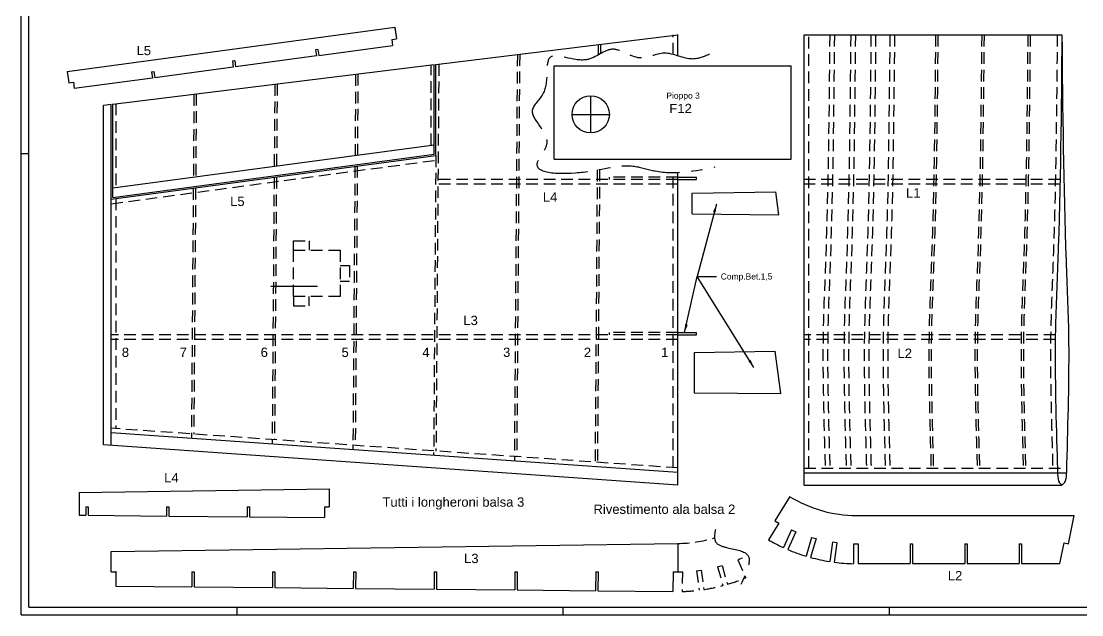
# Model space of a CAD drawing. Header units: millimetres. Extents: x 0 to 7380, y 0 to 3834.
# Drawn here: x 0 to 683, y 0 to 382 of the extents above; entities that cross this region are included whole.
import ezdxf

# ---------------------------------------------------------------- set-up
doc = ezdxf.new("R2010")
doc.units = ezdxf.units.MM
doc.header["$LTSCALE"] = 30
doc.linetypes.add('CENTRO', pattern=[2, 1.25, -0.25, 0.25, -0.25])
doc.linetypes.add('NASCOSTA', pattern=[0.375, 0.25, -0.125])
doc.layers.get('0').update_dxf_attribs({"color": 2})
for name, color, linetype in [('1', 1, 'CENTRO'), ('2', 3, 'Continuous'), ('3', 4, 'Continuous'), ('n', 6, 'NASCOSTA'), ('quote', 140, 'Continuous')]:
    doc.layers.add(name, color=color, linetype=linetype)
doc.styles.get("Standard").update_dxf_attribs({"font": 'arial.ttf'})
doc.dimstyles.get("Standard").update_dxf_attribs({"dimscale": 30, "dimtxt": 0.13, "dimasz": 0.18, "dimexe": 0.18, "dimexo": 0.0625, "dimgap": 0.09, "dimtad": 0, "dimtih": 1, "dimtoh": 1, "dimdec": 0, "dimzin": 0, "dimdsep": 46, "dimtxsty": 'Standard', "dimcen": 0.09, "dimadec": 0, "dimazin": 0, "dimtfac": 1, "dimtdec": 0, "dimtofl": 0, "dimtmove": 0, "dimatfit": 3, "dimfxl": 1, "dimtolj": 1, "dimtzin": 0, "dimarcsym": 0})

# ---------------------------------------------------------------- blocks, each defined once
blk = doc.blocks.new('CONT')
at = {"layer": '2'}
for p, q in [((0, 0), (0, 8460)), ((50, 50), (50, 8410)), ((0, 2970), (50, 2970)), ((0, 0), (11890, 0)), ((50, 50), (11840, 50)), ((1390, 0), (1390, 50)), ((3490, 0), (3490, 50)), ((5590, 0), (5590, 50))]:
    blk.add_line(p, q, dxfattribs=at)

msp = doc.modelspace()

# ---------------------------------------------------------------- linework, layer by layer
at = {"layer": '1'}
for p, q in [((366.66, 310.27), (366.66, 334.27)), ((354.66, 322.27), (378.66, 322.27))]:
    msp.add_line(p, q, dxfattribs=at)
at = {"layer": '1', "color": 1}
msp.add_line((190.78, 211.39), (160.78, 211.39), dxfattribs=at)
at = {"layer": '1'}
for points, knots in [([(443.08, 360.93), (439.45, 359.42), (429.88, 355.47), (414.77, 365.23), (397.44, 354.45), (380.22, 369.59), (364.03, 351.46), (333.61, 367.96), (341.9, 337.23), (321.83, 323.02), (346.01, 306.91), (322.01, 283.74), (368.45, 283.49), (387.95, 291.82), (416.47, 282.44), (433.93, 285.85), (446.8, 288.36)], [0, 0, 0, 0, 11.347367, 29.875936, 45.986177, 64.309942, 82.587394, 105.682723, 128.899598, 142.38695, 165.294744, 179.964889, 210.269697, 243.291551, 257.12298, 295.83677, 295.83677, 295.83677, 295.83677]), ([(446.96, 55.03), (446.41, 52.02), (445.34, 46.22), (456.01, 42.29), (473.34, 40.72), (466.89, 27.19), (463.2, 19.45)], [0, 0, 0, 0, 8, 15.438679, 30.147158, 49.837579, 49.837579, 49.837579, 49.837579])]:
    msp.add_open_spline(points, degree=3, knots=knots, dxfattribs=at)
at = {"layer": '2'}
for p, q in [((266.93, 354.41), (422.78, 373.53)), ((422.27, 373.52), (423.01, 373.52)), ((422.78, 359.93), (422.78, 373.53)), ((504.07, 83.51), (504.07, 373.53)), ((504.07, 373.53), (670.02, 373.47)), ((58.9, 328.89), (265.93, 354.29)), ((52.9, 328.15), (57.9, 328.76)), ((52.9, 109.4), (52.9, 328.15)), ((422.64, 281.72), (434.78, 281.72)), ((422.64, 280.22), (434.78, 280.22)), ((422.78, 83.51), (422.78, 284.88)), ((434.78, 280.22), (434.78, 281.72)), ((422.64, 181.72), (434.78, 181.72)), ((422.64, 180.22), (434.78, 180.22)), ((434.78, 180.22), (434.78, 181.72)), ((422.78, 83.51), (52.9, 109.4)), ((504.07, 83.51), (670.02, 83.51))]:
    msp.add_line(p, q, dxfattribs=at)
msp.add_open_spline([(670.02, 373.47), (670.47, 324.92), (671.07, 260.39), (675.27, 168.58), (673.65, 121.97), (672.85, 90.95), (672.58, 85.65), (670.55, 83.96), (670.02, 83.51)], degree=3, knots=[0, 0, 0, 0, 145.538296, 193.407528, 276.374976, 283.047714, 288.758429, 290.807947, 290.807947, 290.807947, 290.807947], dxfattribs=at)
at = {"layer": '3'}
for p, q in [((29.63, 349.86), (240.54, 378.46)), ((240.54, 378.46), (241.56, 370.92)), ((240.59, 378.06), (241.56, 370.92)), ((238.55, 370.51), (241.56, 370.92)), ((238.55, 370.51), (239.08, 366.57)), ((189.49, 363.97), (191, 364.17)), ((189.5, 363.91), (190.04, 359.93)), ((191, 364.11), (191.54, 360.13)), ((191.54, 360.13), (239.08, 366.57)), ((135.94, 356.72), (137.45, 356.92)), ((135.95, 356.69), (136.49, 352.69)), ((137.45, 356.9), (137.99, 352.89)), ((190.04, 359.93), (137.99, 352.89)), ((29.63, 349.86), (30.62, 342.51)), ((29.63, 349.86), (30.62, 342.51)), ((83.9, 349.68), (85.4, 349.88)), ((83.9, 349.68), (84.44, 345.65)), ((85.4, 349.88), (85.94, 345.85)), ((136.49, 352.69), (85.94, 345.85)), ((265.93, 296.67), (265.93, 354.29)), ((266.93, 295.8), (266.93, 354.41)), ((343.06, 293.51), (343.06, 353.54)), ((343.06, 353.54), (495.8, 353.54)), ((495.8, 293.51), (495.8, 353.54)), ((30.62, 342.51), (33.62, 342.91)), ((33.62, 342.91), (34.17, 338.83)), ((84.44, 345.65), (34.17, 338.83)), ((57.9, 109.05), (57.9, 328.76)), ((58.9, 268.79), (58.9, 328.95)), ((58.9, 274.84), (265.93, 302.73)), ((57.9, 267.65), (266.93, 295.8)), ((58.9, 268.79), (265.93, 296.67)), ((343.06, 293.51), (495.8, 293.51)), ((432.05, 271.55), (485.92, 272.29)), ((432.05, 258.11), (432.05, 271.55)), ((487.84, 257.58), (485.92, 272.29)), ((432.05, 258.11), (487.84, 257.58)), ((433.26, 168.94), (485.5, 169.67)), ((433.26, 168.94), (485.5, 169.67)), ((433.26, 168.94), (433.26, 143)), ((433.26, 168.94), (433.26, 143)), ((489.05, 142.45), (485.5, 169.67)), ((489.05, 142.45), (485.5, 169.67)), ((433.26, 143), (489.05, 142.45)), ((433.26, 143), (489.05, 142.45)), ((422.78, 91.53), (57.9, 117.08)), ((504.07, 91.51), (672.84, 91.51)), ((37.39, 78.85), (37.28, 64.12)), ((37.39, 78.85), (198.46, 81.08)), ((198.32, 81.08), (198.32, 69.57)), ((494.89, 76.07), (485.14, 60.46)), ((41.57, 69.56), (41.53, 64.08)), ((41.57, 69.56), (43.07, 69.56)), ((43.07, 69.56), (43.03, 64.07)), ((93.57, 69.56), (93.53, 63.59)), ((93.57, 69.56), (95.07, 69.57)), ((95.07, 69.57), (95.03, 63.58)), ((145.57, 69.56), (145.52, 63.11)), ((145.57, 69.56), (147.07, 69.57)), ((147.07, 69.57), (147.02, 63.09)), ((195.32, 69.56), (198.32, 69.57)), ((195.32, 69.56), (195.32, 62.64)), ((37.28, 64.12), (41.53, 64.08)), ((43.03, 64.07), (93.53, 63.59)), ((95.03, 63.58), (145.52, 63.11)), ((147.02, 63.09), (195.32, 62.64)), ((515.25, 67.18), (515.4, 67.13)), ((537.41, 63.88), (677.94, 63.88)), ((674.31, 45.7), (677.94, 63.88)), ((487.71, 58.9), (481.05, 48.24)), ((485.14, 60.46), (487.71, 58.9)), ((495.91, 54.72), (490.76, 43.24)), ((495.91, 54.72), (498.66, 53.52)), ((498.66, 53.52), (493.5, 42.01)), ((508.82, 49.88), (505.34, 37.77)), ((511.7, 49.05), (508.23, 36.95)), ((508.82, 49.88), (511.7, 49.05)), ((57.9, 40.86), (422.78, 45.98)), ((422.78, 45.98), (422.64, 27.58)), ((522.25, 46.76), (520.52, 34.26)), ((525.21, 46.32), (522.25, 46.76)), ((525.21, 46.32), (523.49, 33.85)), ((535.91, 45.71), (535.91, 33.11)), ((535.91, 45.71), (538.91, 45.7)), ((538.91, 45.7), (538.91, 33.11)), ((572.41, 45.7), (572.41, 33.11)), ((572.41, 45.7), (573.91, 45.7)), ((573.91, 45.7), (573.91, 33.11)), ((607.41, 45.7), (607.41, 33.11)), ((607.41, 45.7), (608.91, 45.7)), ((608.91, 45.7), (608.91, 33.11)), ((642.41, 45.7), (642.41, 33.11)), ((642.41, 45.7), (643.91, 45.7)), ((643.91, 45.7), (643.91, 33.11)), ((668.74, 33.11), (671.37, 46.29)), ((671.37, 46.29), (674.31, 45.7)), ((57.9, 27.58), (57.9, 40.86)), ((57.9, 27.58), (60.9, 27.58)), ((60.9, 27.58), (60.9, 18.53)), ((109.88, 27.57), (109.81, 18.05)), ((109.88, 27.57), (111.38, 27.58)), ((111.38, 27.58), (111.31, 18.03)), ((161.88, 27.57), (161.81, 17.54)), ((161.88, 27.57), (163.38, 27.58)), ((163.38, 27.58), (163.31, 17.52)), ((213.88, 27.57), (213.81, 17.03)), ((213.88, 27.57), (215.38, 27.58)), ((215.38, 27.58), (215.31, 17.01)), ((265.89, 27.57), (265.8, 16.52)), ((265.89, 27.57), (267.39, 27.58)), ((267.39, 27.58), (267.3, 16.5)), ((317.89, 27.57), (317.8, 16.01)), ((317.89, 27.57), (319.39, 27.58)), ((319.39, 27.58), (319.3, 16)), ((369.89, 27.57), (369.8, 15.5)), ((369.89, 27.57), (371.39, 27.58)), ((371.39, 27.58), (371.3, 15.49)), ((419.64, 27.57), (419.55, 15.01)), ((419.64, 27.57), (422.64, 27.58)), ((538.91, 33.11), (572.41, 33.11)), ((573.91, 33.11), (607.41, 33.11)), ((608.91, 33.11), (642.41, 33.11)), ((643.91, 33.11), (668.74, 33.11)), ((60.9, 18.53), (109.81, 18.05)), ((111.31, 18.03), (161.81, 17.54)), ((163.31, 17.52), (213.81, 17.03)), ((215.31, 17.01), (265.8, 16.52)), ((267.3, 16.5), (317.8, 16.01)), ((319.3, 16), (369.8, 15.5)), ((371.3, 15.49), (419.55, 15.01))]:
    msp.add_line(p, q, dxfattribs=at)
msp.add_circle((366.66, 322.27), 12, dxfattribs=at)
for centre, radius, start, end in [((537.41, 145.7), 81.59, 238.59004, 254.24126), ((538.21, 145.47), 81.59, 253.76461, 269.57671), ((537.41, 145.7), 112.59, 239.95621, 245.51847), ((537.41, 145.7), 112.59, 247.04523, 253.45127), ((538.21, 145.47), 112.59, 254.55461, 260.96064), ((538.21, 145.47), 112.59, 262.4874, 268.81329)]:
    msp.add_arc(centre, radius, start, end, dxfattribs=at)
msp.add_open_spline([(670.02, 373.47), (669.57, 324.92), (668.97, 260.39), (664.76, 168.58), (666.39, 121.97), (667.19, 90.95), (667.46, 85.65), (669.48, 83.96), (670.02, 83.51)], degree=3, knots=[0, 0, 0, 0, 145.538296, 193.407528, 276.374976, 283.047714, 288.758429, 290.807947, 290.807947, 290.807947, 290.807947], dxfattribs=at)
msp.add_point((60.9, 27.58), dxfattribs=at)
msp.add_point((60.9, 27.58), dxfattribs=at)
at = {"layer": 'n'}
for p, q in [((419.78, 360.81), (419.78, 373.53)), ((507.07, 94.75), (507.07, 373.53)), ((371.46, 367.24), (371.41, 360.46)), ((372.96, 367.42), (372.92, 361.3)), ((319.41, 360.85), (317.48, 98.9)), ((320.91, 361.04), (319, 101.81)), ((216.82, 348.26), (216.43, 296.06)), ((263.93, 302.46), (263.93, 354.04)), ((268.86, 354.65), (267.02, 105.45)), ((163.27, 341.69), (162.88, 288.85)), ((164.77, 341.88), (164.38, 289.05)), ((215.31, 348.08), (214.93, 295.86)), ((111.22, 335.31), (110.82, 281.84)), ((112.72, 335.49), (112.32, 282.04)), ((60.9, 329.13), (60.9, 275.11)), ((266.93, 295.8), (265.5, 102.54)), ((57.9, 264.62), (268.41, 292.97)), ((214.88, 288.79), (213.53, 106.18)), ((216.38, 288.99), (215.05, 109.08)), ((162.82, 281.78), (161.55, 109.82)), ((164.32, 281.98), (163.07, 112.72)), ((422.64, 280.22), (266.81, 280.22)), ((370.86, 286.47), (369.45, 95.26)), ((372.37, 286.75), (370.97, 98.17)), ((422.64, 281.72), (378.5, 281.72)), ((378.5, 281.72), (378.5, 280.22)), ((419.78, 94.75), (419.78, 284.8)), ((668.8, 280.22), (504.07, 280.22)), ((110.77, 274.77), (109.58, 113.45)), ((112.27, 274.97), (111.1, 116.36)), ((422.64, 277.22), (266.79, 277.22)), ((668.74, 277.22), (504.07, 277.22)), ((60.9, 268.05), (60.9, 119.88)), ((175.3, 234.89), (175.3, 240.89)), ((175.3, 240.89), (185.3, 240.89)), ((185.3, 240.89), (185.3, 234.89)), ((175.3, 234.89), (205.3, 234.89)), ((175.3, 204.89), (175.3, 234.89)), ((205.3, 234.89), (205.3, 204.89)), ((205.3, 224.89), (211.3, 224.89)), ((211.3, 224.89), (211.3, 214.89)), ((205.3, 214.89), (211.3, 214.89)), ((175.3, 204.89), (175.3, 198.89)), ((205.3, 204.89), (175.3, 204.89)), ((185.3, 198.89), (185.3, 204.89)), ((175.3, 198.89), (185.3, 198.89)), ((422.64, 180.22), (57.9, 180.22)), ((422.64, 181.72), (378.5, 181.72)), ((378.5, 181.72), (378.5, 180.22)), ((665.77, 180.22), (504.07, 180.22)), ((422.64, 177.22), (57.9, 177.22)), ((665.73, 177.22), (504.07, 177.22)), ((422.78, 94.54), (57.9, 120.09)), ((504.07, 94.51), (672.94, 94.51)), ((464.18, 36.52), (461.43, 35.33)), ((461.43, 35.33), (466.5, 23.78)), ((422.64, 27.58), (425.64, 27.59)), ((425.64, 27.59), (425.55, 14.96)), ((434.81, 28.33), (437.79, 28.74)), ((434.81, 28.33), (436.44, 15.85)), ((437.79, 28.74), (439.42, 16.24)), ((448.35, 30.96), (451.24, 31.77)), ((448.35, 30.96), (451.73, 18.83)), ((451.24, 31.77), (454.62, 19.63))]:
    msp.add_line(p, q, dxfattribs=at)
for centre, radius, start, end in [((422.55, 127.58), 81.59, 270.16087, 286.96924), ((423.35, 127.8), 112.59, 286.12544, 292.53148), ((422.55, 127.58), 112.59, 271.52705, 277.08931), ((422.55, 127.58), 112.59, 278.61607, 285.0221)]:
    msp.add_arc(centre, radius, start, end, dxfattribs=at)
for points, knots in [([(520.53, 373.47), (520.07, 324.92), (519.48, 260.39), (515.27, 168.58), (516.85, 123.31), (517.58, 95.4), (517.61, 94.51)], [0, 0, 0, 0, 145.538296, 193.407528, 276.374976, 279.077022, 279.077022, 279.077022, 279.077022]), ([(523.53, 373.47), (523.07, 324.92), (522.48, 260.39), (518.27, 168.58), (519.85, 123.31), (520.58, 95.4), (520.61, 94.51)], [0, 0, 0, 0, 145.538296, 193.407528, 276.374976, 279.077022, 279.077022, 279.077022, 279.077022]), ([(534.04, 373.47), (533.59, 324.92), (532.99, 260.39), (528.79, 168.58), (530.36, 123.31), (531.1, 95.4), (531.12, 94.51)], [0, 0, 0, 0, 145.538296, 193.407528, 276.374976, 279.077022, 279.077022, 279.077022, 279.077022]), ([(537.04, 373.47), (536.59, 324.92), (535.99, 260.39), (531.79, 168.58), (533.36, 123.31), (534.1, 95.4), (534.12, 94.51)], [0, 0, 0, 0, 145.538296, 193.407528, 276.374976, 279.077022, 279.077022, 279.077022, 279.077022]), ([(547.08, 373.47), (546.63, 324.92), (546.03, 260.39), (541.83, 168.58), (543.41, 123.31), (544.14, 95.4), (544.17, 94.51)], [0, 0, 0, 0, 145.538296, 193.407528, 276.374976, 279.077022, 279.077022, 279.077022, 279.077022]), ([(550.08, 373.47), (549.63, 324.92), (549.03, 260.39), (544.83, 168.58), (546.41, 123.31), (547.14, 95.4), (547.17, 94.51)], [0, 0, 0, 0, 145.538296, 193.407528, 276.374976, 279.077022, 279.077022, 279.077022, 279.077022]), ([(559.23, 373.47), (558.78, 324.92), (558.18, 260.39), (553.98, 168.58), (555.55, 123.31), (556.29, 95.4), (556.31, 94.51)], [0, 0, 0, 0, 145.538296, 193.407528, 276.374976, 279.077022, 279.077022, 279.077022, 279.077022]), ([(562.23, 373.47), (561.78, 324.92), (561.18, 260.39), (556.98, 168.58), (558.55, 123.31), (559.29, 95.4), (559.31, 94.51)], [0, 0, 0, 0, 145.538296, 193.407528, 276.374976, 279.077022, 279.077022, 279.077022, 279.077022]), ([(588.69, 373.47), (588.24, 324.92), (587.64, 260.39), (583.44, 168.58), (585.02, 123.31), (585.75, 95.4), (585.77, 94.51)], [0, 0, 0, 0, 145.538296, 193.407528, 276.374976, 279.077022, 279.077022, 279.077022, 279.077022]), ([(590.19, 373.47), (589.74, 324.92), (589.14, 260.39), (584.94, 168.58), (586.52, 123.31), (587.25, 95.4), (587.27, 94.51)], [0, 0, 0, 0, 145.538296, 193.407528, 276.374976, 279.077022, 279.077022, 279.077022, 279.077022]), ([(618.38, 373.47), (617.92, 324.92), (617.33, 260.39), (613.12, 168.58), (614.7, 123.31), (615.43, 95.4), (615.46, 94.51)], [0, 0, 0, 0, 145.538296, 193.407528, 276.374976, 279.077022, 279.077022, 279.077022, 279.077022]), ([(619.88, 373.47), (619.42, 324.92), (618.83, 260.39), (614.62, 168.58), (616.2, 123.31), (616.93, 95.4), (616.96, 94.51)], [0, 0, 0, 0, 145.538296, 193.407528, 276.374976, 279.077022, 279.077022, 279.077022, 279.077022]), ([(648.06, 373.47), (647.61, 324.92), (647.01, 260.39), (642.8, 168.58), (644.38, 123.31), (645.12, 95.4), (645.14, 94.51)], [0, 0, 0, 0, 145.538296, 193.407528, 276.374976, 279.077022, 279.077022, 279.077022, 279.077022]), ([(649.56, 373.47), (649.11, 324.92), (648.51, 260.39), (644.3, 168.58), (645.88, 123.31), (646.62, 95.4), (646.64, 94.51)], [0, 0, 0, 0, 145.538296, 193.407528, 276.374976, 279.077022, 279.077022, 279.077022, 279.077022]), ([(667.02, 373.5), (666.91, 361.4), (666.79, 349.29), (666.39, 312.99), (666.05, 288.81), (665.25, 256.34), (665.01, 248.04), (664.58, 234.54), (664.39, 229.36), (664, 218.99), (663.79, 213.8), (663.31, 201.11), (663.06, 193.61), (662.78, 181.21), (662.71, 176.34), (662.65, 166.59), (662.66, 161.71), (662.77, 147.08), (662.97, 137.34), (663.25, 125.76), (663.3, 123.85), (663.45, 118.15), (663.55, 114.36), (663.7, 109.07), (663.74, 107.56), (663.87, 103.03), (663.95, 100.02), (664.05, 96.37), (664.07, 95.71), (664.09, 94.87), (664.09, 94.69), (664.1, 94.51)], [0, 0, 0, 0, 36.285985, 36.285985, 108.857954, 108.857954, 133.841714, 133.841714, 149.448062, 149.448062, 165.054411, 165.054411, 187.540037, 187.540037, 202.031193, 202.031193, 216.522349, 216.522349, 245.504662, 245.504662, 251.220566, 251.220566, 262.652376, 262.652376, 267.24371, 267.24371, 276.426379, 276.426379, 278.443924, 278.443924, 278.990978, 278.990978, 278.990978, 278.990978])]:
    msp.add_open_spline(points, degree=3, knots=knots, dxfattribs=at)

# ---------------------------------------------------------------- block references
at = {"xscale": 0.1, "yscale": 0.1, "zscale": 0.1}
msp.add_blockref('CONT', (0, 0), dxfattribs=at)

# ---------------------------------------------------------------- texts
at = {"layer": '3'}
for s, p in [('L5', (74.26, 360.38)), ('F12', (417.31, 323.03)), ('L1', (569.64, 268.67)), ('L5', (134.51, 263.21)), ('L4', (335.79, 265.95)), ('L3', (284.67, 186.57)), ('8', (64.77, 166.04)), ('7', (102.04, 166.04)), ('6', (154.16, 166.04)), ('5', (206.23, 166.04)), ('4', (258.23, 166.04)), ('3', (310.23, 166.04)), ('2', (362.24, 166.04)), ('1', (411.96, 166.04)), ('L2', (564.17, 165.43)), ('L4', (92.06, 85.29)), ('Tutti i longheroni balsa 3', (232.58, 69.6)), ('Rivestimento ala balsa 2', (368.44, 64.99)), ('L3', (285.13, 33.29)), ('L2', (596.58, 22.18))]:
    msp.add_text(s, height=6, dxfattribs=at).set_placement(p)
at = {"layer": 'quote', "char_height": 3.9, "attachment_point": 1}
for s, insert in [('\\A1;Pioppo 3', (415.36, 336.29)), ('\\A1;Comp.Bet.1,5', (450.35, 219.8))]:
    msp.add_mtext(s, dxfattribs=dict(at, insert=insert))

# ---------------------------------------------------------------- leaders
at = {"layer": 'quote'}
for points in [[(447.65, 264.45), (435.15, 217.85)], [(427.1, 181.72), (435.15, 217.85)]]:
    msp.add_leader(points, dimstyle='Standard', override={"dimgap": 0.09, "dimtad": 0}, dxfattribs=at)
at = {"layer": 'quote', "annotation_type": 0, "has_hookline": 1, "hookline_direction": 0, "text_width": 34.37}
msp.add_leader([(471.68, 159.24), (435.15, 217.85), (447.65, 217.85)], dimstyle='Standard', override={"dimgap": 0.09, "dimtad": 0}, dxfattribs=at)

doc.saveas('drawing.dxf')
